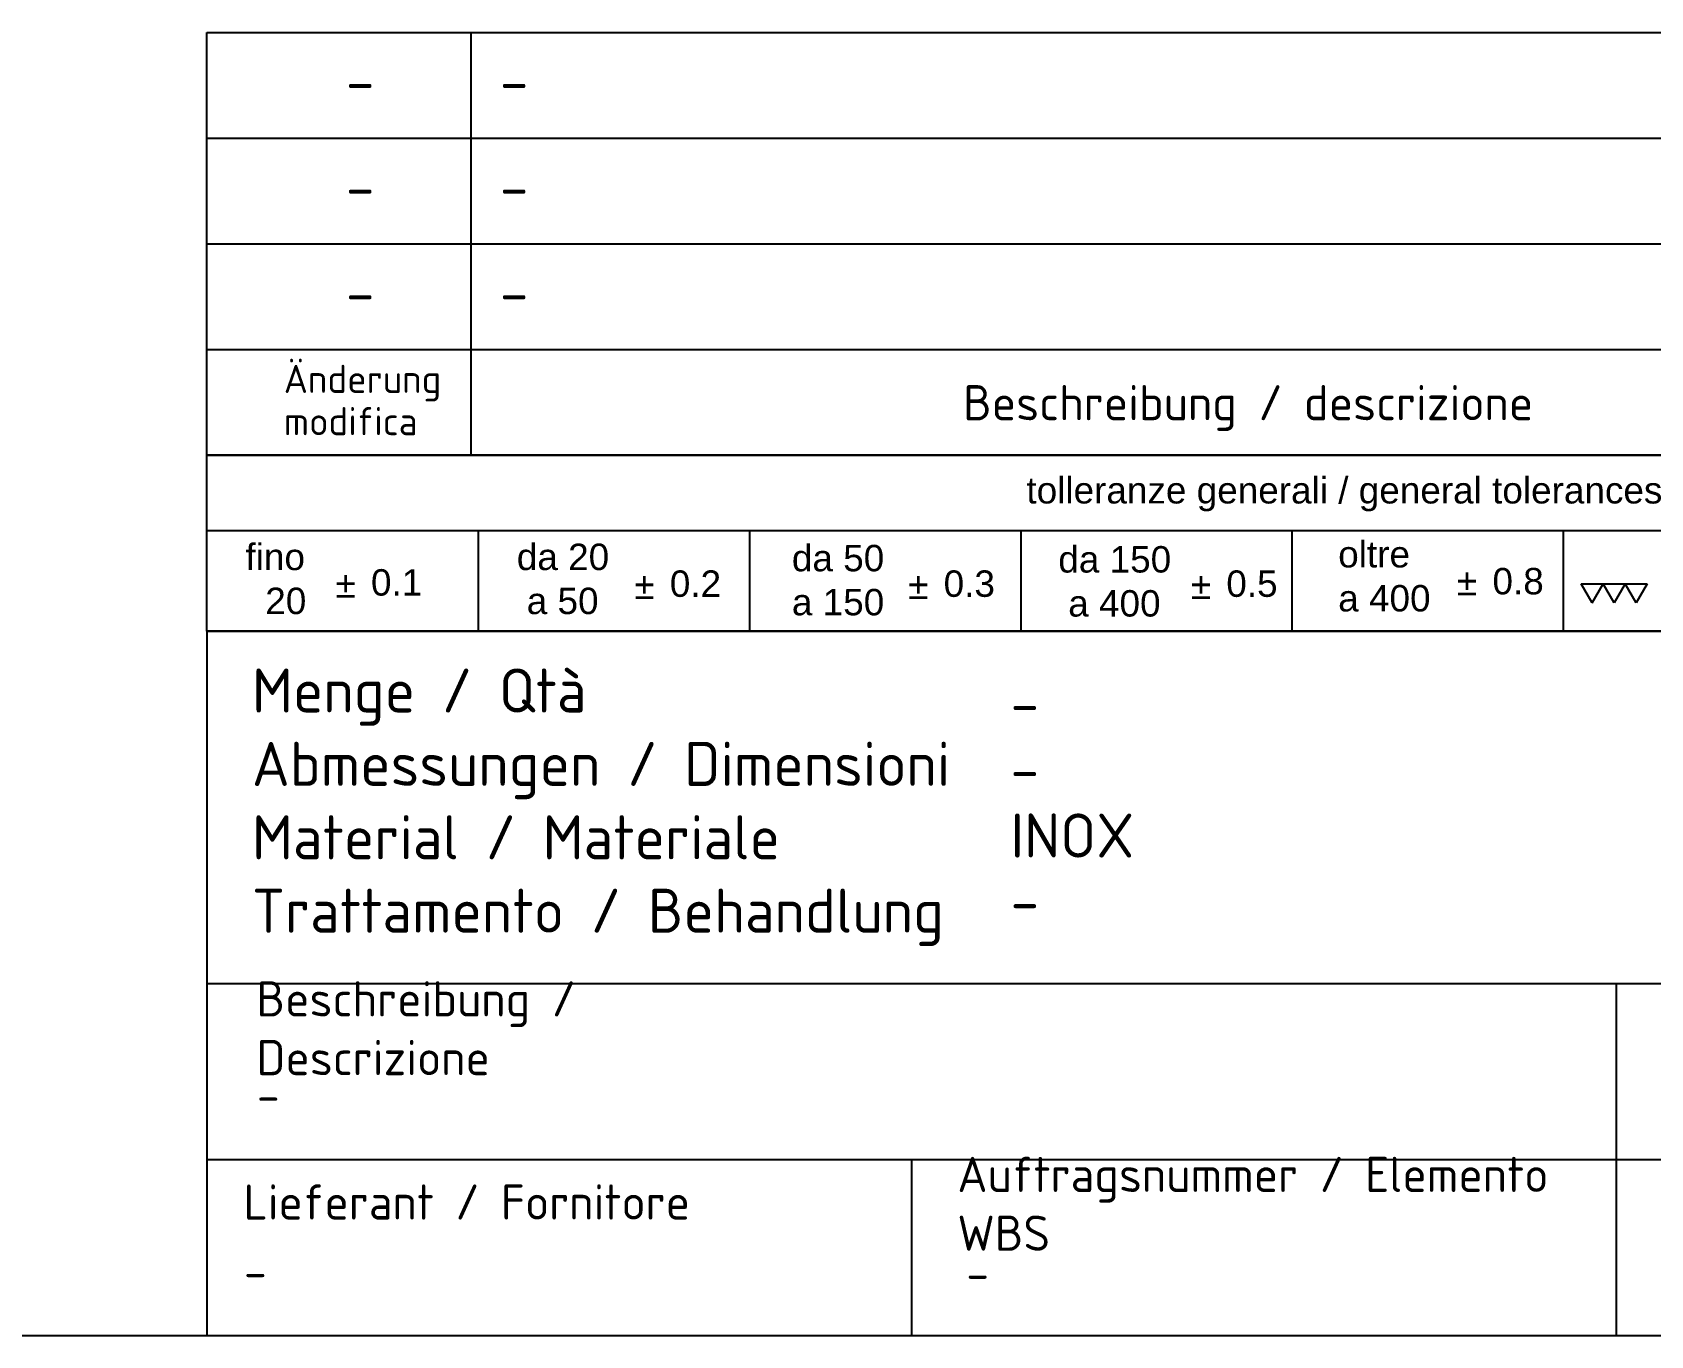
# Model space of a CAD drawing. Header units: millimetres. Extents: x 10 to 410, y 10 to 287.
# Drawn here: x 210.1 to 302, y 10 to 84 of the extents above; entities that cross this region are included whole.
import ezdxf
from ezdxf.entities.mleader import LeaderData, LeaderLine
from ezdxf.math import Vec2, Vec3

# ---------------------------------------------------------------- set-up
doc = ezdxf.new("R2010")
doc.units = ezdxf.units.MM
for name, color, linetype in [('A', 7, 'Continuous'), ('B', 7, 'Continuous'), ('C', 7, 'Continuous'), ('Default', 7, 'Continuous'), ('Predefinito', 7, 'Continuous')]:
    doc.layers.add(name, color=color, linetype=linetype)

# ---------------------------------------------------------------- blocks, each defined once
blk = doc.blocks.new('_Dot')
at = {"color": 0, "linetype": 'ByBlock', "lineweight": -2}
blk.add_line((-0.5, 0), (-1, 0), dxfattribs=at)
at = {"color": 0, "linetype": 'ByBlock', "const_width": 0.5}
blk.add_lwpolyline([(-0.25, 0, 1), (0.25, 0, 1)], format="xyb", close=True, dxfattribs=at)
blk = doc.blocks.new('Schriftfeld_Roechling_2014')
at = {"color": 7, "linetype": 'Continuous'}
blk.add_line((-190, 40), (-190, 0), dxfattribs=at)
at = {"layer": 'A', "color": 7, "linetype": 'Continuous'}
for p, q in [((-190, 56), (-190, 62)), ((-190, 62), (0, 62)), ((-175, 56), (-175, 62)), ((-190, 56), (0, 56)), ((-190, 50), (-190, 56)), ((-175, 50), (-175, 56)), ((-190, 50), (0, 50))]:
    blk.add_line(p, q, dxfattribs=at)
at = {"layer": 'B', "color": 7, "linetype": 'Continuous'}
for p, q in [((-190, 62), (-190, 68)), ((-190, 68), (0, 68)), ((-175, 62), (-175, 68))]:
    blk.add_line(p, q, dxfattribs=at)
at = {"layer": 'C', "color": 7, "linetype": 'Continuous'}
for p, q in [((-190, 68), (-190, 74)), ((-190, 74), (0, 74)), ((-175, 68), (-175, 74))]:
    blk.add_line(p, q, dxfattribs=at)
at = {"layer": 'Default', "color": 7, "linetype": 'Continuous'}
for p, q in [((-190, 40), (0, 40)), ((-190, 20), (0, 20)), ((-110, 20), (-110, 0)), ((-190, 10), (0, 10)), ((-150, 10), (-150, 0)), ((-190, 0), (0, 0))]:
    blk.add_line(p, q, dxfattribs=at)
at = {"layer": 'Predefinito', "color": 7, "linetype": 'Continuous'}
for p, q in [((0, 50), (-190, 50)), ((-190, 40), (-190, 50)), ((-123.328, 50), (0, 50)), ((0, 45.7), (-190, 45.7)), ((-174.6, 45.7), (-174.6, 40)), ((-159.2, 45.7), (-159.2, 40)), ((-143.8, 45.7), (-143.8, 40)), ((-128.4, 45.7), (-128.4, 40)), ((-113, 45.7), (-113, 40)), ((-111.985, 42.68), (-109.335, 42.68)), ((-111.36, 41.6), (-111.985, 42.68)), ((-111.36, 41.6), (-110.735, 42.68)), ((-110.11, 41.6), (-110.735, 42.68)), ((-109.485, 42.68), (-110.11, 41.6)), ((-108.86, 41.6), (-109.485, 42.68)), ((-109.335, 42.68), (-108.235, 42.68)), ((-108.235, 42.68), (-108.86, 41.6)), ((0, 40), (-190, 40))]:
    blk.add_line(p, q, dxfattribs=at)
at = {"char_height": 2, "attachment_point": 4}
for s, insert, width in [('{\\fSolid Edge ISO|b0||i0||c0|p34;\\C7;\\H2.;\\W1.;Auftragsnummer / Elemento WBS}', (-147.397, 7.487), 33.59618), ('{\\fSolid Edge ISO|b0||i0||c0|p34;\\C7;\\H2.;\\W1.;Lieferant / Fornitore}', (-187.925, 7.587), 24.99833)]:
    blk.add_mtext(s, dxfattribs=dict(at, insert=insert, width=width))
at = {"layer": 'Default'}
for s, insert, char_height, width, attachment_point in [('{\\fSolid Edge ISO|b0||i0||c0|p34;\\C7;\\H2.5;\\W1.;Menge / Qtà\\P}{\\fSolid Edge ISO|b0||i0||c0|p34;\\C7;\\H2.5;\\W1.;Abmessungen / Dimensioni\\P}{\\fSolid Edge ISO|b0||i0||c0|p34;\\C7;\\H2.5;\\W1.;Material / Materiale\\P}{\\fSolid Edge ISO|b0||i0||c0|p34;\\C7;\\H2.5;\\W1.;Trattamento / Behandlung}', (-187.445, 37.881), 2.5, 39.16802, 1), ('{\\fSolid Edge ISO|b0||i0||c0|p34;\\C7;\\H2.;\\W1.;Beschreibung / Descrizione}', (-187.189, 17.454), 2, 25.92263, 4)]:
    blk.add_mtext(s, dxfattribs=dict(at, insert=insert, char_height=char_height, width=width, attachment_point=attachment_point))
at = {"layer": 'Predefinito', "char_height": 1.5, "attachment_point": 7}
for s, insert, width in [('{\\fArial|b0||i0||c0|p34;\\C7;\\H1.5;\\W1.;fino}', (-187.815, 43.448), 4.41264), ('{\\fArial|b0||i0||c0|p34;\\C7;\\H1.5;\\W1.;da 20}', (-172.408, 43.448), 6.20315), ('{\\fArial|b0||i0||c0|p34;\\C7;\\H1.5;\\W1.;oltre}', (-125.773, 43.597), 4.78794), ('{\\fArial|b0||i0||c0|p34;\\C7;\\H1.5;\\W1.;da 50}', (-156.791, 43.378), 5.88426), ('{\\fArial|b0||i0||c0|p34;\\C7;\\H1.5;\\W1.;da 150}', (-141.664, 43.308), 7.04472), ('{\\fArial|b0||i0||c0|p34;\\C7;\\H1.5;\\W1.;±}', (-182.706, 41.899), 1.1423), ('{\\fArial|b0||i0||c0|p34;\\C7;\\H1.5;\\W1.;0.1}', (-180.69, 41.998), 3.73136), ('{\\fArial|b0||i0||c0|p34;\\C7;\\H1.5;\\W1.;0.2}', (-163.721, 41.928), 3.61078), ('{\\fArial|b0||i0||c0|p34;\\C7;\\H1.5;\\W1.;0.3}', (-148.176, 41.928), 3.63371), ('{\\fArial|b0||i0||c0|p34;\\C7;\\H1.5;\\W1.;0.5}', (-132.127, 41.928), 3.55737), ('{\\fArial|b0||i0||c0|p34;\\C7;\\H1.5;\\W1.;±}', (-119.029, 42.039), 1.1423), ('{\\fArial|b0||i0||c0|p34;\\C7;\\H1.5;\\W1.;0.8}', (-117.014, 42.068), 3.69752), ('{\\fArial|b0||i0||c0|p34;\\C7;\\H1.5;\\W1.;20}', (-186.69, 40.948), 2.97285), ('{\\fArial|b0||i0||c0|p34;\\C7;\\H1.5;\\W1.;a 50}', (-171.845, 40.948), 4.74075), ('{\\fArial|b0||i0||c0|p34;\\C7;\\H1.5;\\W1.;±}', (-165.736, 41.829), 1.1423), ('{\\fArial|b0||i0||c0|p34;\\C7;\\H1.5;\\W1.;a 150}', (-156.791, 40.878), 6.289), ('{\\fArial|b0||i0||c0|p34;\\C7;\\H1.5;\\W1.;±}', (-150.191, 41.829), 1.1423), ('{\\fArial|b0||i0||c0|p34;\\C7;\\H1.5;\\W1.;a 400}', (-141.102, 40.808), 5.80817), ('{\\fArial|b0||i0||c0|p34;\\C7;\\H1.5;\\W1.;±}', (-134.143, 41.829), 1.30121), ('{\\fArial|b0||i0||c0|p34;\\C7;\\H1.5;\\W1.;a 400}', (-125.773, 41.098), 5.91219)]:
    blk.add_mtext(s, dxfattribs=dict(at, insert=insert, width=width))
at = {"layer": 'A', "color": 7, "linetype": 'Continuous'}
ml = blk.add_multileader_mtext('Standard', dxfattribs=at)
ml.set_content('{\\pxsm0.9;\\fSolid Edge ISO|b0||i0||c0|p34;\\W1.;-\\P}', color=256)
ml.set_leader_properties()
ml.set_arrow_properties(name='DOT')
ml.build(insert=Vec2(0, 0))
ml.multileader.update_dxf_attribs({"leader_type": 0, "dogleg_length": 0, "arrow_head_size": 2.5})
ctx = ml.context
ctx.base_point, ctx.char_height, ctx.arrow_head_size = Vec3(-183.868, 59.216), 2.5, 2.5
ctx.text_align_type = 1
ctx.mtext.insert, ctx.mtext.alignment = Vec3(-181.3, 60.466), 2
ml = blk.add_multileader_mtext('Standard', dxfattribs=at)
ml.set_content('{\\pxsm0.9;\\fSolid Edge ISO|b0||i0||c0|p34;\\W1.;-\\P}', color=256)
ml.set_leader_properties()
ml.set_arrow_properties(name='DOT')
ml.build(insert=Vec2(0, 0))
ml.multileader.update_dxf_attribs({"leader_type": 0, "dogleg_length": 0, "arrow_head_size": 2.5})
ctx = ml.context
ctx.base_point, ctx.char_height, ctx.arrow_head_size = Vec3(-175.371, 59.216), 2.5, 2.5
ctx.mtext.insert = Vec3(-173.371, 60.466)
ml = blk.add_multileader_mtext('Standard', dxfattribs=at)
ml.set_content('{\\pxsm0.9;\\fSolid Edge ISO|b0||i0||c0|p34;\\W1.;Änderung\\Pmodifica\\P}', color=256)
ml.set_leader_properties()
ml.set_arrow_properties(name='DOT')
ml.build(insert=Vec2(0, 0))
ml.multileader.update_dxf_attribs({"leader_type": 0, "dogleg_length": 0, "arrow_head_size": 1.6})
ctx = ml.context
ctx.base_point, ctx.char_height, ctx.arrow_head_size = Vec3(-187.64, 54.324), 1.6, 1.6
ctx.mtext.insert = Vec3(-185.64, 55.124)
ml = blk.add_multileader_mtext('Standard', dxfattribs=at)
ml.set_content('{\\pxsm0.9;\\fSolid Edge ISO|b0||i0||c0|p34;\\W1.;Beschreibung / descrizione\\P}', color=256)
ml.set_leader_properties()
ml.set_arrow_properties(name='DOT')
ml.build(insert=Vec2(0, 0))
ml.multileader.update_dxf_attribs({"leader_type": 0, "dogleg_length": 0, "arrow_head_size": 2})
ctx = ml.context
ctx.base_point, ctx.char_height, ctx.arrow_head_size = Vec3(-149.069, 52.972), 2, 2
ctx.mtext.insert = Vec3(-147.069, 53.972)
at = {"layer": 'B', "color": 7, "linetype": 'Continuous'}
ml = blk.add_multileader_mtext('Standard', dxfattribs=at)
ml.set_content('{\\pxsm0.9;\\fSolid Edge ISO|b0||i0||c0|p34;\\W1.;-\\P}', color=256)
ml.set_leader_properties()
ml.set_arrow_properties(name='DOT')
ml.build(insert=Vec2(0, 0))
ml.multileader.update_dxf_attribs({"leader_type": 0, "dogleg_length": 0, "arrow_head_size": 2.5})
ctx = ml.context
ctx.base_point, ctx.char_height, ctx.arrow_head_size = Vec3(-183.868, 65.216), 2.5, 2.5
ctx.text_align_type = 1
ctx.mtext.insert, ctx.mtext.alignment = Vec3(-181.3, 66.466), 2
ml = blk.add_multileader_mtext('Standard', dxfattribs=at)
ml.set_content('{\\pxsm0.9;\\fSolid Edge ISO|b0||i0||c0|p34;\\W1.;-\\P}', color=256)
ml.set_leader_properties()
ml.set_arrow_properties(name='DOT')
ml.build(insert=Vec2(0, 0))
ml.multileader.update_dxf_attribs({"leader_type": 0, "dogleg_length": 0, "arrow_head_size": 2.5})
ctx = ml.context
ctx.base_point, ctx.char_height, ctx.arrow_head_size = Vec3(-175.371, 65.216), 2.5, 2.5
ctx.mtext.insert = Vec3(-173.371, 66.466)
at = {"layer": 'C', "color": 7, "linetype": 'Continuous'}
ml = blk.add_multileader_mtext('Standard', dxfattribs=at)
ml.set_content('{\\pxsm0.9;\\fSolid Edge ISO|b0||i0||c0|p34;\\W1.;-\\P}', color=256)
ml.set_leader_properties()
ml.set_arrow_properties(name='DOT')
ml.build(insert=Vec2(0, 0))
ml.multileader.update_dxf_attribs({"leader_type": 0, "dogleg_length": 0, "arrow_head_size": 2.5})
ctx = ml.context
ctx.base_point, ctx.char_height, ctx.arrow_head_size = Vec3(-183.868, 71.216), 2.5, 2.5
ctx.text_align_type = 1
ctx.mtext.insert, ctx.mtext.alignment = Vec3(-181.3, 72.466), 2
ml = blk.add_multileader_mtext('Standard', dxfattribs=at)
ml.set_content('{\\pxsm0.9;\\fSolid Edge ISO|b0||i0||c0|p34;\\W1.;-\\P}', color=256)
ml.set_leader_properties()
ml.set_arrow_properties(name='DOT')
ml.build(insert=Vec2(0, 0))
ml.multileader.update_dxf_attribs({"leader_type": 0, "dogleg_length": 0, "arrow_head_size": 2.5})
ctx = ml.context
ctx.base_point, ctx.char_height, ctx.arrow_head_size = Vec3(-175.371, 71.216), 2.5, 2.5
ctx.mtext.insert = Vec3(-173.371, 72.466)
at = {"layer": 'Default', "color": 7, "linetype": 'Continuous'}
ml = blk.add_multileader_mtext('Standard', dxfattribs=at)
ml.set_content('{\\pxsm0.9;\\fSolid Edge ISO|b1||i0||c0|p34;\\W1.;-\\P-\\PINOX\\P-\\P}', color=256)
ml.set_leader_properties()
ml.set_arrow_properties(name='DOT')
ml.build(insert=Vec2(0, 0))
ml.multileader.update_dxf_attribs({"leader_type": 0, "dogleg_length": 0, "arrow_head_size": 2.5})
ctx = ml.context
ctx.base_point, ctx.char_height, ctx.arrow_head_size = Vec3(-146.378, 35.897), 2.5, 2.5
ctx.mtext.insert = Vec3(-144.378, 37.147)
ml = blk.add_multileader_mtext('Standard', dxfattribs=at)
ml.set_content('{\\pxsm0.9;\\fSolid Edge ISO|b1||i0||c0|p34;\\W1.;-\\P}', color=256)
ml.set_leader_properties()
ml.set_arrow_properties(name='DOT')
ml.build(insert=Vec2(0, 0))
ml.multileader.update_dxf_attribs({"dogleg_length": 0, "arrow_head_size": 2})
ctx = ml.context
ctx.base_point, ctx.char_height, ctx.arrow_head_size = Vec3(-189.169, 13.637), 2, 2
ctx.mtext.insert = Vec3(-187.169, 14.637)
ml = blk.add_multileader_mtext('Standard', dxfattribs=at)
ml.set_content('{\\pxsm0.9;\\fSolid Edge ISO|b1||i0||c0|p34;\\W1.;-\\P}', color=256)
ml.set_leader_properties()
ml.set_arrow_properties(name='DOT')
ml.build(insert=Vec2(0, 0))
ml.multileader.update_dxf_attribs({"leader_type": 0, "dogleg_length": 0, "arrow_head_size": 2})
ctx = ml.context
ctx.base_point, ctx.char_height, ctx.arrow_head_size = Vec3(-189.901, 3.62), 2, 2
ctx.mtext.insert = Vec3(-187.901, 4.62)
ml = blk.add_multileader_mtext('Standard', dxfattribs=at)
ml.set_content('{\\pxsm0.9;\\fSolid Edge ISO|b1||i0||c0|p34;\\W1.;-\\P}', color=256)
ml.set_leader_properties()
ml.set_arrow_properties(name='DOT')
ml.build(insert=Vec2(0, 0))
ml.multileader.update_dxf_attribs({"leader_type": 0, "dogleg_length": 0, "arrow_head_size": 2})
ctx = ml.context
ctx.base_point, ctx.char_height, ctx.arrow_head_size = Vec3(-148.894, 3.525), 2, 2
ctx.mtext.insert = Vec3(-146.894, 4.525)
at = {"layer": 'Predefinito', "color": 7, "linetype": 'Continuous'}
ml = blk.add_multileader_mtext('Standard', dxfattribs=at)
ml.set_content('{\\pxsm0.9;\\fArial|b0||i0||c0|p34;\\W1.;tolleranze generali / general tolerances\\P}', color=256)
ml.set_leader_properties()
ml.set_arrow_properties(name='DOT')
ml.build(insert=Vec2(0, 0))
ml.multileader.update_dxf_attribs({"leader_type": 0, "dogleg_length": 0, "arrow_head_size": 1.5})
ctx = ml.context
ctx.base_point, ctx.char_height, ctx.arrow_head_size = Vec3(-145.475, 48), 1.5, 1.5
ctx.mtext.insert = Vec3(-143.475, 48.75)

msp = doc.modelspace()

# ---------------------------------------------------------------- linework, layer by layer
at = {"layer": 'Default', "color": 7, "linetype": 'Continuous'}
msp.add_line((10, 10), (410, 10), dxfattribs=at)

# ---------------------------------------------------------------- block references
at = {"layer": 'Predefinito', "color": 7}
msp.add_blockref('Schriftfeld_Roechling_2014', (410, 10), dxfattribs=at)

doc.saveas('drawing.dxf')
